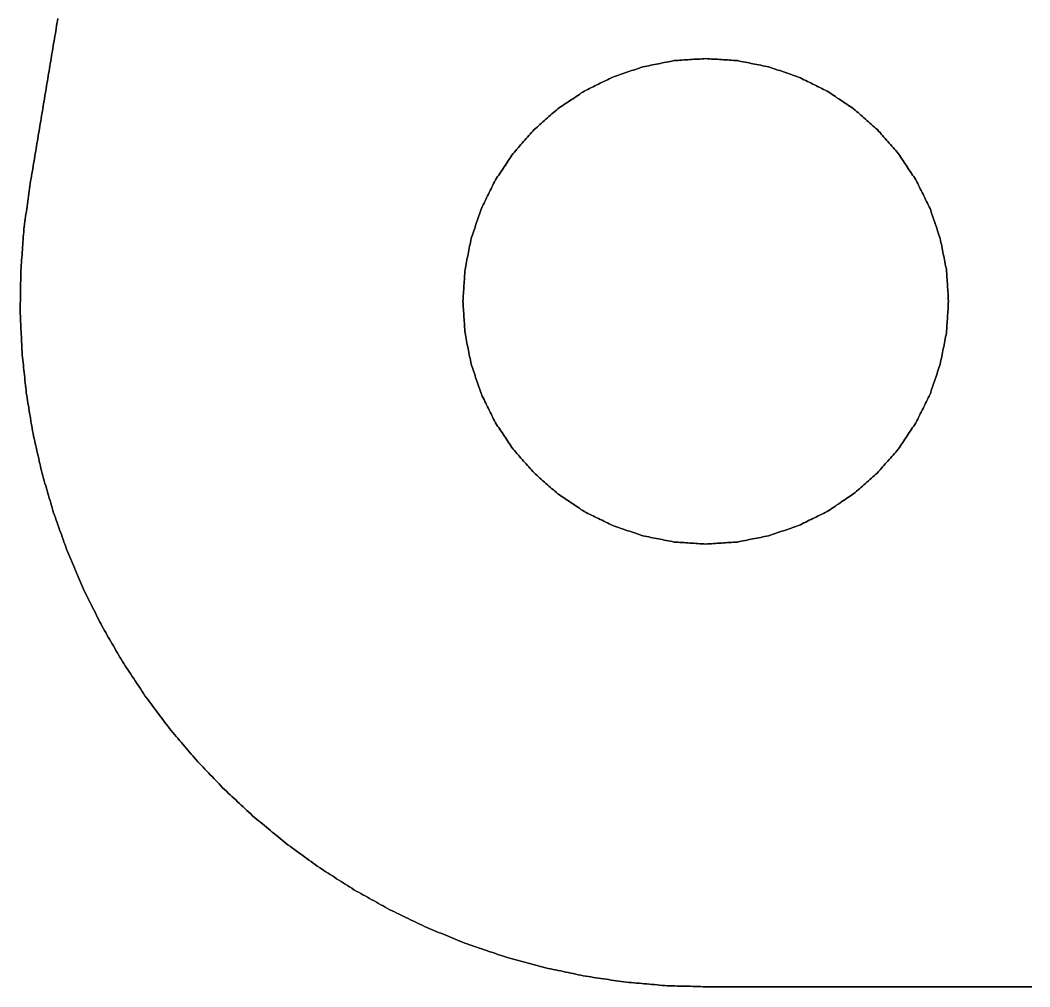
# Model space of a CAD drawing. Header units: millimetres. Extents: x -163 to 163, y 0 to 90.
# Drawn here: x -163.47 to -151, y 0 to 11.95 of the extents above; entities that cross this region are included whole.
import ezdxf

# ---------------------------------------------------------------- set-up
doc = ezdxf.new("R2010")
doc.units = ezdxf.units.MM

msp = doc.modelspace()

# ---------------------------------------------------------------- linework, layer by layer
for points in [[(-163.006, 11.967), (-163.011, 11.936), (-163.016, 11.905), (-163.021, 11.874), (-163.026, 11.843), (-163.031, 11.812), (-163.036, 11.781), (-163.042, 11.75), (-163.047, 11.719), (-163.052, 11.688), (-163.057, 11.657), (-163.062, 11.627), (-163.067, 11.596), (-163.073, 11.565), (-163.078, 11.534), (-163.083, 11.503), (-163.088, 11.472), (-163.093, 11.441), (-163.098, 11.41), (-163.103, 11.379), (-163.109, 11.348), (-163.114, 11.317), (-163.119, 11.286), (-163.124, 11.255), (-163.129, 11.225), (-163.134, 11.194), (-163.14, 11.163), (-163.145, 11.132), (-163.15, 11.101), (-163.155, 11.07), (-163.16, 11.039), (-163.165, 11.008), (-163.17, 10.977), (-163.176, 10.946), (-163.181, 10.915), (-163.186, 10.884), (-163.191, 10.853), (-163.196, 10.823), (-163.201, 10.792), (-163.207, 10.761), (-163.212, 10.73), (-163.217, 10.699), (-163.222, 10.668), (-163.227, 10.637), (-163.232, 10.606), (-163.237, 10.575), (-163.243, 10.544), (-163.248, 10.513), (-163.253, 10.482), (-163.258, 10.451), (-163.263, 10.421), (-163.268, 10.39), (-163.274, 10.359), (-163.279, 10.328), (-163.284, 10.297), (-163.289, 10.266), (-163.294, 10.235), (-163.299, 10.204), (-163.304, 10.173), (-163.31, 10.142), (-163.315, 10.111), (-163.32, 10.08), (-163.325, 10.049), (-163.33, 10.019), (-163.335, 9.988), (-163.341, 9.957), (-163.346, 9.926), (-163.351, 9.895), (-163.356, 9.864), (-163.351, 9.895), (-163.346, 9.926), (-163.341, 9.957), (-163.335, 9.988), (-163.33, 10.019), (-163.325, 10.049), (-163.32, 10.08), (-163.315, 10.111), (-163.31, 10.142), (-163.304, 10.173), (-163.299, 10.204), (-163.294, 10.235), (-163.289, 10.266), (-163.284, 10.297), (-163.279, 10.328), (-163.274, 10.359), (-163.268, 10.39), (-163.263, 10.421), (-163.258, 10.451), (-163.253, 10.482), (-163.248, 10.513), (-163.243, 10.544), (-163.237, 10.575), (-163.232, 10.606), (-163.227, 10.637), (-163.222, 10.668), (-163.217, 10.699), (-163.212, 10.73), (-163.207, 10.761), (-163.201, 10.792), (-163.196, 10.823), (-163.191, 10.853), (-163.186, 10.884), (-163.181, 10.915), (-163.176, 10.946), (-163.17, 10.977), (-163.165, 11.008), (-163.16, 11.039), (-163.155, 11.07), (-163.15, 11.101), (-163.145, 11.132), (-163.14, 11.163), (-163.134, 11.194), (-163.129, 11.225), (-163.124, 11.255), (-163.119, 11.286), (-163.114, 11.317), (-163.109, 11.348), (-163.103, 11.379), (-163.098, 11.41), (-163.093, 11.441), (-163.088, 11.472), (-163.083, 11.503), (-163.078, 11.534), (-163.073, 11.565), (-163.067, 11.596), (-163.062, 11.627), (-163.057, 11.657), (-163.052, 11.688), (-163.047, 11.719), (-163.042, 11.75), (-163.036, 11.781), (-163.031, 11.812), (-163.026, 11.843), (-163.021, 11.874), (-163.016, 11.905), (-163.011, 11.936), (-163.006, 11.967)], [(-150.97, 0), (-151.009, 0), (-151.047, 0), (-151.086, 0), (-151.125, 0), (-151.164, 0), (-151.202, 0), (-151.241, 0), (-151.28, 0), (-151.319, 0), (-151.357, 0), (-151.396, 0), (-151.435, 0), (-151.474, 0), (-151.512, 0), (-151.551, 0), (-151.59, 0), (-151.629, 0), (-151.667, 0), (-151.706, 0), (-151.745, 0), (-151.784, 0), (-151.822, 0), (-151.861, 0), (-151.9, 0), (-151.939, 0), (-151.977, 0), (-152.016, 0), (-152.055, 0), (-152.094, 0), (-152.132, 0), (-152.171, 0), (-152.21, 0), (-152.249, 0), (-152.287, 0), (-152.326, 0), (-152.365, 0), (-152.404, 0), (-152.442, 0), (-152.481, 0), (-152.52, 0), (-152.559, 0), (-152.597, 0), (-152.636, 0), (-152.675, 0), (-152.714, 0), (-152.752, 0), (-152.791, 0), (-152.83, 0), (-152.869, 0), (-152.907, 0), (-152.946, 0), (-152.985, 0), (-153.024, 0), (-153.062, 0), (-153.101, 0), (-153.14, 0), (-153.179, 0), (-153.217, 0), (-153.256, 0), (-153.295, 0), (-153.334, 0), (-153.373, 0), (-153.411, 0), (-153.45, 0), (-153.489, 0), (-153.527, 0), (-153.566, 0), (-153.605, 0), (-153.644, 0), (-153.683, 0), (-153.721, 0), (-153.76, 0), (-153.799, 0), (-153.837, 0), (-153.876, 0), (-153.915, 0), (-153.954, 0), (-153.993, 0), (-154.031, 0), (-154.07, 0), (-154.109, 0), (-154.147, 0), (-154.186, 0), (-154.225, 0), (-154.264, 0), (-154.303, 0), (-154.341, 0), (-154.38, 0), (-154.419, 0), (-154.457, 0), (-154.496, 0), (-154.535, 0), (-154.574, 0), (-154.613, 0), (-154.651, 0), (-154.69, 0), (-154.729, 0), (-154.767, 0), (-154.806, 0), (-154.845, 0), (-154.884, 0), (-154.923, 0), (-154.961, 0), (-155, 0), (-154.961, 0), (-154.923, 0), (-154.884, 0), (-154.845, 0), (-154.806, 0), (-154.767, 0), (-154.729, 0), (-154.69, 0), (-154.651, 0), (-154.613, 0), (-154.574, 0), (-154.535, 0), (-154.496, 0), (-154.457, 0), (-154.419, 0), (-154.38, 0), (-154.341, 0), (-154.303, 0), (-154.264, 0), (-154.225, 0), (-154.186, 0), (-154.147, 0), (-154.109, 0), (-154.07, 0), (-154.031, 0), (-153.993, 0), (-153.954, 0), (-153.915, 0), (-153.876, 0), (-153.837, 0), (-153.799, 0), (-153.76, 0), (-153.721, 0), (-153.683, 0), (-153.644, 0), (-153.605, 0), (-153.566, 0), (-153.527, 0), (-153.489, 0), (-153.45, 0), (-153.411, 0), (-153.373, 0), (-153.334, 0), (-153.295, 0), (-153.256, 0), (-153.217, 0), (-153.179, 0), (-153.14, 0), (-153.101, 0), (-153.062, 0), (-153.024, 0), (-152.985, 0), (-152.946, 0), (-152.907, 0), (-152.869, 0), (-152.83, 0), (-152.791, 0), (-152.752, 0), (-152.714, 0), (-152.675, 0), (-152.636, 0), (-152.597, 0), (-152.559, 0), (-152.52, 0), (-152.481, 0), (-152.442, 0), (-152.404, 0), (-152.365, 0), (-152.326, 0), (-152.287, 0), (-152.249, 0), (-152.21, 0), (-152.171, 0), (-152.132, 0), (-152.094, 0), (-152.055, 0), (-152.016, 0), (-151.977, 0), (-151.939, 0), (-151.9, 0), (-151.861, 0), (-151.822, 0), (-151.784, 0), (-151.745, 0), (-151.706, 0), (-151.667, 0), (-151.629, 0), (-151.59, 0), (-151.551, 0), (-151.512, 0), (-151.474, 0), (-151.435, 0), (-151.396, 0), (-151.357, 0), (-151.319, 0), (-151.28, 0), (-151.241, 0), (-151.202, 0), (-151.164, 0), (-151.125, 0), (-151.086, 0), (-151.047, 0), (-151.009, 0), (-150.97, 0)]]:
    msp.add_lwpolyline(points)
for points in [[(-152.026, 8.863), (-152.03, 8.887), (-152.035, 8.911), (-152.04, 8.935), (-152.045, 8.959), (-152.05, 8.983), (-152.054, 9.007), (-152.059, 9.031), (-152.064, 9.055), (-152.069, 9.079), (-152.074, 9.103), (-152.078, 9.127), (-152.083, 9.152), (-152.088, 9.176), (-152.093, 9.2), (-152.097, 9.224), (-152.102, 9.248), (-152.11, 9.271), (-152.118, 9.294), (-152.126, 9.317), (-152.134, 9.341), (-152.142, 9.364), (-152.15, 9.387), (-152.157, 9.41), (-152.165, 9.434), (-152.173, 9.457), (-152.181, 9.48), (-152.189, 9.503), (-152.197, 9.526), (-152.205, 9.55), (-152.213, 9.573), (-152.22, 9.596), (-152.228, 9.619), (-152.239, 9.641), (-152.25, 9.663), (-152.261, 9.685), (-152.272, 9.707), (-152.283, 9.729), (-152.293, 9.751), (-152.304, 9.773), (-152.315, 9.795), (-152.326, 9.817), (-152.337, 9.839), (-152.348, 9.861), (-152.359, 9.883), (-152.369, 9.905), (-152.38, 9.927), (-152.391, 9.949), (-152.402, 9.971), (-152.416, 9.992), (-152.429, 10.012), (-152.443, 10.032), (-152.456, 10.053), (-152.47, 10.073), (-152.484, 10.094), (-152.497, 10.114), (-152.511, 10.134), (-152.525, 10.155), (-152.538, 10.175), (-152.552, 10.196), (-152.565, 10.216), (-152.579, 10.236), (-152.593, 10.257), (-152.606, 10.277), (-152.62, 10.298), (-152.636, 10.316), (-152.652, 10.334), (-152.668, 10.353), (-152.685, 10.371), (-152.701, 10.39), (-152.717, 10.408), (-152.733, 10.427), (-152.749, 10.445), (-152.765, 10.464), (-152.782, 10.482), (-152.798, 10.5), (-152.814, 10.519), (-152.83, 10.537), (-152.846, 10.556), (-152.863, 10.574), (-152.879, 10.593), (-152.897, 10.609), (-152.916, 10.625), (-152.934, 10.641), (-152.952, 10.657), (-152.971, 10.673), (-152.989, 10.69), (-153.008, 10.706), (-153.026, 10.722), (-153.045, 10.738), (-153.063, 10.754), (-153.082, 10.77), (-153.1, 10.787), (-153.118, 10.803), (-153.137, 10.819), (-153.155, 10.835), (-153.174, 10.851), (-153.194, 10.865), (-153.215, 10.879), (-153.235, 10.892), (-153.255, 10.906), (-153.276, 10.919), (-153.296, 10.933), (-153.316, 10.947), (-153.337, 10.96), (-153.357, 10.974), (-153.378, 10.988), (-153.398, 11.001), (-153.418, 11.015), (-153.439, 11.028), (-153.459, 11.042), (-153.48, 11.056), (-153.5, 11.069), (-153.522, 11.08), (-153.544, 11.091), (-153.566, 11.102), (-153.588, 11.113), (-153.61, 11.124), (-153.632, 11.134), (-153.654, 11.145), (-153.676, 11.156), (-153.698, 11.167), (-153.72, 11.178), (-153.742, 11.189), (-153.764, 11.2), (-153.786, 11.21), (-153.808, 11.221), (-153.83, 11.232), (-153.852, 11.243), (-153.875, 11.251), (-153.898, 11.259), (-153.922, 11.267), (-153.945, 11.274), (-153.968, 11.282), (-153.991, 11.29), (-154.015, 11.298), (-154.038, 11.306), (-154.061, 11.314), (-154.084, 11.322), (-154.107, 11.33), (-154.131, 11.338), (-154.154, 11.345), (-154.177, 11.353), (-154.2, 11.361), (-154.224, 11.369), (-154.248, 11.374), (-154.272, 11.379), (-154.296, 11.383), (-154.32, 11.388), (-154.344, 11.393), (-154.368, 11.398), (-154.392, 11.403), (-154.416, 11.407), (-154.44, 11.412), (-154.464, 11.417), (-154.488, 11.422), (-154.512, 11.426), (-154.536, 11.431), (-154.56, 11.436), (-154.584, 11.441), (-154.608, 11.446), (-154.633, 11.447), (-154.657, 11.449), (-154.682, 11.45), (-154.706, 11.452), (-154.731, 11.454), (-154.755, 11.455), (-154.78, 11.457), (-154.804, 11.458), (-154.829, 11.46), (-154.853, 11.462), (-154.878, 11.463), (-154.902, 11.465), (-154.927, 11.466), (-154.951, 11.468), (-154.976, 11.47), (-155, 11.471), (-155.024, 11.47), (-155.049, 11.468), (-155.073, 11.466), (-155.098, 11.465), (-155.122, 11.463), (-155.147, 11.462), (-155.171, 11.46), (-155.196, 11.458), (-155.22, 11.457), (-155.245, 11.455), (-155.269, 11.454), (-155.294, 11.452), (-155.318, 11.45), (-155.343, 11.449), (-155.367, 11.447), (-155.392, 11.446), (-155.416, 11.441), (-155.44, 11.436), (-155.464, 11.431), (-155.488, 11.426), (-155.512, 11.422), (-155.536, 11.417), (-155.56, 11.412), (-155.584, 11.407), (-155.608, 11.403), (-155.632, 11.398), (-155.656, 11.393), (-155.68, 11.388), (-155.704, 11.383), (-155.728, 11.379), (-155.752, 11.374), (-155.776, 11.369), (-155.8, 11.361), (-155.823, 11.353), (-155.846, 11.345), (-155.869, 11.338), (-155.893, 11.33), (-155.916, 11.322), (-155.939, 11.314), (-155.962, 11.306), (-155.985, 11.298), (-156.009, 11.29), (-156.032, 11.282), (-156.055, 11.274), (-156.078, 11.267), (-156.102, 11.259), (-156.125, 11.251), (-156.148, 11.243), (-156.17, 11.232), (-156.192, 11.221), (-156.214, 11.21), (-156.236, 11.2), (-156.258, 11.189), (-156.28, 11.178), (-156.302, 11.167), (-156.324, 11.156), (-156.346, 11.145), (-156.368, 11.134), (-156.39, 11.124), (-156.412, 11.113), (-156.434, 11.102), (-156.456, 11.091), (-156.478, 11.08), (-156.5, 11.069), (-156.52, 11.056), (-156.541, 11.042), (-156.561, 11.028), (-156.582, 11.015), (-156.602, 11.001), (-156.622, 10.988), (-156.643, 10.974), (-156.663, 10.96), (-156.684, 10.947), (-156.704, 10.933), (-156.724, 10.919), (-156.745, 10.906), (-156.765, 10.892), (-156.785, 10.879), (-156.806, 10.865), (-156.826, 10.851), (-156.845, 10.835), (-156.863, 10.819), (-156.882, 10.803), (-156.9, 10.787), (-156.918, 10.77), (-156.937, 10.754), (-156.955, 10.738), (-156.974, 10.722), (-156.992, 10.706), (-157.011, 10.69), (-157.029, 10.673), (-157.048, 10.657), (-157.066, 10.641), (-157.084, 10.625), (-157.103, 10.609), (-157.121, 10.593), (-157.137, 10.574), (-157.154, 10.556), (-157.17, 10.537), (-157.186, 10.519), (-157.202, 10.5), (-157.218, 10.482), (-157.235, 10.464), (-157.251, 10.445), (-157.267, 10.427), (-157.283, 10.408), (-157.299, 10.39), (-157.315, 10.371), (-157.332, 10.353), (-157.348, 10.334), (-157.364, 10.316), (-157.38, 10.298), (-157.394, 10.277), (-157.407, 10.257), (-157.421, 10.236), (-157.435, 10.216), (-157.448, 10.196), (-157.462, 10.175), (-157.475, 10.155), (-157.489, 10.134), (-157.503, 10.114), (-157.516, 10.094), (-157.53, 10.073), (-157.544, 10.053), (-157.557, 10.032), (-157.571, 10.012), (-157.584, 9.992), (-157.598, 9.971), (-157.609, 9.949), (-157.62, 9.927), (-157.631, 9.905), (-157.641, 9.883), (-157.652, 9.861), (-157.663, 9.839), (-157.674, 9.817), (-157.685, 9.795), (-157.696, 9.773), (-157.707, 9.751), (-157.717, 9.729), (-157.728, 9.707), (-157.739, 9.685), (-157.75, 9.663), (-157.761, 9.641), (-157.772, 9.619), (-157.78, 9.596), (-157.787, 9.573), (-157.795, 9.55), (-157.803, 9.526), (-157.811, 9.503), (-157.819, 9.48), (-157.827, 9.457), (-157.835, 9.434), (-157.843, 9.41), (-157.85, 9.387), (-157.858, 9.364), (-157.866, 9.341), (-157.874, 9.317), (-157.882, 9.294), (-157.89, 9.271), (-157.898, 9.248), (-157.903, 9.224), (-157.907, 9.2), (-157.912, 9.176), (-157.917, 9.152), (-157.922, 9.127), (-157.926, 9.103), (-157.931, 9.079), (-157.936, 9.055), (-157.941, 9.031), (-157.946, 9.007), (-157.95, 8.983), (-157.955, 8.959), (-157.96, 8.935), (-157.965, 8.911), (-157.97, 8.887), (-157.974, 8.863), (-157.976, 8.838), (-157.978, 8.814), (-157.979, 8.789), (-157.981, 8.765), (-157.982, 8.74), (-157.984, 8.716), (-157.986, 8.692), (-157.987, 8.667), (-157.989, 8.643), (-157.99, 8.618), (-157.992, 8.594), (-157.994, 8.569), (-157.995, 8.545), (-157.997, 8.52), (-157.998, 8.496), (-158, 8.471), (-157.998, 8.496), (-157.997, 8.52), (-157.995, 8.545), (-157.994, 8.569), (-157.992, 8.594), (-157.99, 8.618), (-157.989, 8.643), (-157.987, 8.667), (-157.986, 8.692), (-157.984, 8.716), (-157.982, 8.74), (-157.981, 8.765), (-157.979, 8.789), (-157.978, 8.814), (-157.976, 8.838), (-157.974, 8.863), (-157.97, 8.887), (-157.965, 8.911), (-157.96, 8.935), (-157.955, 8.959), (-157.95, 8.983), (-157.946, 9.007), (-157.941, 9.031), (-157.936, 9.055), (-157.931, 9.079), (-157.926, 9.103), (-157.922, 9.127), (-157.917, 9.152), (-157.912, 9.176), (-157.907, 9.2), (-157.903, 9.224), (-157.898, 9.248), (-157.89, 9.271), (-157.882, 9.294), (-157.874, 9.317), (-157.866, 9.341), (-157.858, 9.364), (-157.85, 9.387), (-157.843, 9.41), (-157.835, 9.434), (-157.827, 9.457), (-157.819, 9.48), (-157.811, 9.503), (-157.803, 9.526), (-157.795, 9.55), (-157.787, 9.573), (-157.78, 9.596), (-157.772, 9.619), (-157.761, 9.641), (-157.75, 9.663), (-157.739, 9.685), (-157.728, 9.707), (-157.717, 9.729), (-157.707, 9.751), (-157.696, 9.773), (-157.685, 9.795), (-157.674, 9.817), (-157.663, 9.839), (-157.652, 9.861), (-157.641, 9.883), (-157.631, 9.905), (-157.62, 9.927), (-157.609, 9.949), (-157.598, 9.971), (-157.584, 9.992), (-157.571, 10.012), (-157.557, 10.032), (-157.544, 10.053), (-157.53, 10.073), (-157.516, 10.094), (-157.503, 10.114), (-157.489, 10.134), (-157.475, 10.155), (-157.462, 10.175), (-157.448, 10.196), (-157.435, 10.216), (-157.421, 10.236), (-157.407, 10.257), (-157.394, 10.277), (-157.38, 10.298), (-157.364, 10.316), (-157.348, 10.334), (-157.332, 10.353), (-157.315, 10.371), (-157.299, 10.39), (-157.283, 10.408), (-157.267, 10.427), (-157.251, 10.445), (-157.235, 10.464), (-157.218, 10.482), (-157.202, 10.5), (-157.186, 10.519), (-157.17, 10.537), (-157.154, 10.556), (-157.137, 10.574), (-157.121, 10.593), (-157.103, 10.609), (-157.084, 10.625), (-157.066, 10.641), (-157.048, 10.657), (-157.029, 10.673), (-157.011, 10.69), (-156.992, 10.706), (-156.974, 10.722), (-156.955, 10.738), (-156.937, 10.754), (-156.918, 10.77), (-156.9, 10.787), (-156.882, 10.803), (-156.863, 10.819), (-156.845, 10.835), (-156.826, 10.851), (-156.806, 10.865), (-156.785, 10.879), (-156.765, 10.892), (-156.745, 10.906), (-156.724, 10.919), (-156.704, 10.933), (-156.684, 10.947), (-156.663, 10.96), (-156.643, 10.974), (-156.622, 10.988), (-156.602, 11.001), (-156.582, 11.015), (-156.561, 11.028), (-156.541, 11.042), (-156.52, 11.056), (-156.5, 11.069), (-156.478, 11.08), (-156.456, 11.091), (-156.434, 11.102), (-156.412, 11.113), (-156.39, 11.124), (-156.368, 11.134), (-156.346, 11.145), (-156.324, 11.156), (-156.302, 11.167), (-156.28, 11.178), (-156.258, 11.189), (-156.236, 11.2), (-156.214, 11.21), (-156.192, 11.221), (-156.17, 11.232), (-156.148, 11.243), (-156.125, 11.251), (-156.102, 11.259), (-156.078, 11.267), (-156.055, 11.274), (-156.032, 11.282), (-156.009, 11.29), (-155.985, 11.298), (-155.962, 11.306), (-155.939, 11.314), (-155.916, 11.322), (-155.893, 11.33), (-155.869, 11.338), (-155.846, 11.345), (-155.823, 11.353), (-155.8, 11.361), (-155.776, 11.369), (-155.752, 11.374), (-155.728, 11.379), (-155.704, 11.383), (-155.68, 11.388), (-155.656, 11.393), (-155.632, 11.398), (-155.608, 11.403), (-155.584, 11.407), (-155.56, 11.412), (-155.536, 11.417), (-155.512, 11.422), (-155.488, 11.426), (-155.464, 11.431), (-155.44, 11.436), (-155.416, 11.441), (-155.392, 11.446), (-155.367, 11.447), (-155.343, 11.449), (-155.318, 11.45), (-155.294, 11.452), (-155.269, 11.454), (-155.245, 11.455), (-155.22, 11.457), (-155.196, 11.458), (-155.171, 11.46), (-155.147, 11.462), (-155.122, 11.463), (-155.098, 11.465), (-155.073, 11.466), (-155.049, 11.468), (-155.024, 11.47), (-155, 11.471), (-154.976, 11.47), (-154.951, 11.468), (-154.927, 11.466), (-154.902, 11.465), (-154.878, 11.463), (-154.853, 11.462), (-154.829, 11.46), (-154.804, 11.458), (-154.78, 11.457), (-154.755, 11.455), (-154.731, 11.454), (-154.706, 11.452), (-154.682, 11.45), (-154.657, 11.449), (-154.633, 11.447), (-154.608, 11.446), (-154.584, 11.441), (-154.56, 11.436), (-154.536, 11.431), (-154.512, 11.426), (-154.488, 11.422), (-154.464, 11.417), (-154.44, 11.412), (-154.416, 11.407), (-154.392, 11.403), (-154.368, 11.398), (-154.344, 11.393), (-154.32, 11.388), (-154.296, 11.383), (-154.272, 11.379), (-154.248, 11.374), (-154.224, 11.369), (-154.2, 11.361), (-154.177, 11.353), (-154.154, 11.345), (-154.131, 11.338), (-154.107, 11.33), (-154.084, 11.322), (-154.061, 11.314), (-154.038, 11.306), (-154.015, 11.298), (-153.991, 11.29), (-153.968, 11.282), (-153.945, 11.274), (-153.922, 11.267), (-153.898, 11.259), (-153.875, 11.251), (-153.852, 11.243), (-153.83, 11.232), (-153.808, 11.221), (-153.786, 11.21), (-153.764, 11.2), (-153.742, 11.189), (-153.72, 11.178), (-153.698, 11.167), (-153.676, 11.156), (-153.654, 11.145), (-153.632, 11.134), (-153.61, 11.124), (-153.588, 11.113), (-153.566, 11.102), (-153.544, 11.091), (-153.522, 11.08), (-153.5, 11.069), (-153.48, 11.056), (-153.459, 11.042), (-153.439, 11.028), (-153.418, 11.015), (-153.398, 11.001), (-153.378, 10.988), (-153.357, 10.974), (-153.337, 10.96), (-153.316, 10.947), (-153.296, 10.933), (-153.276, 10.919), (-153.255, 10.906), (-153.235, 10.892), (-153.215, 10.879), (-153.194, 10.865), (-153.174, 10.851), (-153.155, 10.835), (-153.137, 10.819), (-153.118, 10.803), (-153.1, 10.787), (-153.082, 10.77), (-153.063, 10.754), (-153.045, 10.738), (-153.026, 10.722), (-153.008, 10.706), (-152.989, 10.69), (-152.971, 10.673), (-152.952, 10.657), (-152.934, 10.641), (-152.916, 10.625), (-152.897, 10.609), (-152.879, 10.593), (-152.863, 10.574), (-152.846, 10.556), (-152.83, 10.537), (-152.814, 10.519), (-152.798, 10.5), (-152.782, 10.482), (-152.765, 10.464), (-152.749, 10.445), (-152.733, 10.427), (-152.717, 10.408), (-152.701, 10.39), (-152.685, 10.371), (-152.668, 10.353), (-152.652, 10.334), (-152.636, 10.316), (-152.62, 10.298), (-152.606, 10.277), (-152.593, 10.257), (-152.579, 10.236), (-152.565, 10.216), (-152.552, 10.196), (-152.538, 10.175), (-152.525, 10.155), (-152.511, 10.134), (-152.497, 10.114), (-152.484, 10.094), (-152.47, 10.073), (-152.456, 10.053), (-152.443, 10.032), (-152.429, 10.012), (-152.416, 9.992), (-152.402, 9.971), (-152.391, 9.949), (-152.38, 9.927), (-152.369, 9.905), (-152.359, 9.883), (-152.348, 9.861), (-152.337, 9.839), (-152.326, 9.817), (-152.315, 9.795), (-152.304, 9.773), (-152.293, 9.751), (-152.283, 9.729), (-152.272, 9.707), (-152.261, 9.685), (-152.25, 9.663), (-152.239, 9.641), (-152.228, 9.619), (-152.22, 9.596), (-152.213, 9.573), (-152.205, 9.55), (-152.197, 9.526), (-152.189, 9.503), (-152.181, 9.48), (-152.173, 9.457), (-152.165, 9.434), (-152.157, 9.41), (-152.15, 9.387), (-152.142, 9.364), (-152.134, 9.341), (-152.126, 9.317), (-152.118, 9.294), (-152.11, 9.271), (-152.102, 9.248), (-152.097, 9.224), (-152.093, 9.2), (-152.088, 9.176), (-152.083, 9.152), (-152.078, 9.127), (-152.074, 9.103), (-152.069, 9.079), (-152.064, 9.055), (-152.059, 9.031), (-152.054, 9.007), (-152.05, 8.983), (-152.045, 8.959), (-152.04, 8.935), (-152.035, 8.911), (-152.03, 8.887), (-152.026, 8.863), (-152.024, 8.838), (-152.022, 8.814), (-152.021, 8.789), (-152.019, 8.765), (-152.018, 8.74), (-152.016, 8.716), (-152.014, 8.692), (-152.013, 8.667), (-152.011, 8.643), (-152.01, 8.618), (-152.008, 8.594), (-152.006, 8.569), (-152.005, 8.545), (-152.003, 8.52), (-152.002, 8.496), (-152, 8.471), (-152.002, 8.496), (-152.003, 8.52), (-152.005, 8.545), (-152.006, 8.569), (-152.008, 8.594), (-152.01, 8.618), (-152.011, 8.643), (-152.013, 8.667), (-152.014, 8.692), (-152.016, 8.716), (-152.018, 8.74), (-152.019, 8.765), (-152.021, 8.789), (-152.022, 8.814), (-152.024, 8.838)], [(-163.424, 9.362), (-163.427, 9.33), (-163.429, 9.298), (-163.432, 9.267), (-163.434, 9.235), (-163.436, 9.204), (-163.439, 9.172), (-163.441, 9.14), (-163.443, 9.109), (-163.446, 9.077), (-163.448, 9.046), (-163.451, 9.014), (-163.453, 8.982), (-163.455, 8.951), (-163.458, 8.919), (-163.46, 8.888), (-163.463, 8.856), (-163.463, 8.824), (-163.464, 8.793), (-163.464, 8.761), (-163.464, 8.729), (-163.465, 8.698), (-163.465, 8.666), (-163.466, 8.634), (-163.466, 8.602), (-163.467, 8.571), (-163.467, 8.539), (-163.468, 8.507), (-163.468, 8.476), (-163.469, 8.444), (-163.469, 8.412), (-163.47, 8.381), (-163.47, 8.349), (-163.469, 8.317), (-163.468, 8.286), (-163.466, 8.254), (-163.465, 8.222), (-163.463, 8.191), (-163.462, 8.159), (-163.461, 8.127), (-163.459, 8.096), (-163.458, 8.064), (-163.456, 8.032), (-163.455, 8.001), (-163.454, 7.969), (-163.452, 7.937), (-163.451, 7.906), (-163.449, 7.874), (-163.448, 7.843), (-163.445, 7.811), (-163.441, 7.779), (-163.438, 7.748), (-163.435, 7.716), (-163.431, 7.685), (-163.428, 7.653), (-163.425, 7.622), (-163.422, 7.59), (-163.418, 7.559), (-163.415, 7.527), (-163.412, 7.496), (-163.408, 7.464), (-163.405, 7.433), (-163.402, 7.401), (-163.398, 7.37), (-163.395, 7.338), (-163.39, 7.307), (-163.385, 7.276), (-163.38, 7.244), (-163.374, 7.213), (-163.369, 7.182), (-163.364, 7.151), (-163.359, 7.119), (-163.354, 7.088), (-163.349, 7.057), (-163.343, 7.026), (-163.338, 6.994), (-163.333, 6.963), (-163.328, 6.932), (-163.323, 6.901), (-163.318, 6.869), (-163.312, 6.838), (-163.305, 6.807), (-163.298, 6.776), (-163.291, 6.745), (-163.284, 6.714), (-163.277, 6.684), (-163.27, 6.653), (-163.263, 6.622), (-163.256, 6.591), (-163.249, 6.56), (-163.242, 6.529), (-163.235, 6.498), (-163.228, 6.467), (-163.221, 6.436), (-163.214, 6.405), (-163.207, 6.375), (-163.2, 6.344), (-163.191, 6.313), (-163.182, 6.283), (-163.173, 6.252), (-163.164, 6.222), (-163.155, 6.192), (-163.147, 6.161), (-163.138, 6.131), (-163.129, 6.1), (-163.12, 6.07), (-163.111, 6.039), (-163.102, 6.009), (-163.093, 5.979), (-163.084, 5.948), (-163.076, 5.918), (-163.067, 5.887), (-163.058, 5.857), (-163.047, 5.827), (-163.036, 5.797), (-163.026, 5.767), (-163.015, 5.738), (-163.004, 5.708), (-162.994, 5.678), (-162.983, 5.648), (-162.972, 5.618), (-162.962, 5.588), (-162.951, 5.559), (-162.94, 5.529), (-162.93, 5.499), (-162.919, 5.469), (-162.908, 5.439), (-162.898, 5.409), (-162.887, 5.38), (-162.874, 5.35), (-162.862, 5.321), (-162.85, 5.292), (-162.837, 5.263), (-162.825, 5.234), (-162.812, 5.205), (-162.8, 5.176), (-162.787, 5.146), (-162.775, 5.117), (-162.763, 5.088), (-162.75, 5.059), (-162.738, 5.03), (-162.725, 5.001), (-162.713, 4.972), (-162.7, 4.942), (-162.688, 4.913), (-162.674, 4.885), (-162.66, 4.857), (-162.645, 4.828), (-162.631, 4.8), (-162.617, 4.772), (-162.603, 4.743), (-162.589, 4.715), (-162.575, 4.687), (-162.56, 4.658), (-162.546, 4.63), (-162.532, 4.601), (-162.518, 4.573), (-162.504, 4.545), (-162.49, 4.516), (-162.475, 4.488), (-162.461, 4.46), (-162.445, 4.432), (-162.43, 4.405), (-162.414, 4.377), (-162.398, 4.35), (-162.382, 4.322), (-162.366, 4.295), (-162.35, 4.268), (-162.335, 4.24), (-162.319, 4.213), (-162.303, 4.185), (-162.287, 4.158), (-162.271, 4.13), (-162.255, 4.103), (-162.24, 4.075), (-162.224, 4.048), (-162.208, 4.021), (-162.19, 3.994), (-162.173, 3.968), (-162.156, 3.941), (-162.138, 3.915), (-162.121, 3.888), (-162.103, 3.862), (-162.086, 3.835), (-162.068, 3.809), (-162.051, 3.782), (-162.033, 3.756), (-162.016, 3.73), (-161.998, 3.703), (-161.981, 3.677), (-161.964, 3.65), (-161.946, 3.624), (-161.929, 3.597), (-161.91, 3.572), (-161.891, 3.547), (-161.872, 3.521), (-161.853, 3.496), (-161.834, 3.471), (-161.815, 3.445), (-161.796, 3.42), (-161.777, 3.394), (-161.758, 3.369), (-161.739, 3.344), (-161.72, 3.318), (-161.701, 3.293), (-161.682, 3.268), (-161.663, 3.242), (-161.644, 3.217), (-161.625, 3.192), (-161.604, 3.167), (-161.584, 3.143), (-161.563, 3.119), (-161.543, 3.095), (-161.522, 3.071), (-161.502, 3.046), (-161.481, 3.022), (-161.461, 2.998), (-161.44, 2.974), (-161.42, 2.95), (-161.399, 2.926), (-161.379, 2.901), (-161.358, 2.877), (-161.338, 2.853), (-161.317, 2.829), (-161.297, 2.805), (-161.275, 2.782), (-161.253, 2.759), (-161.231, 2.736), (-161.209, 2.713), (-161.188, 2.69), (-161.166, 2.667), (-161.144, 2.644), (-161.122, 2.621), (-161.1, 2.598), (-161.078, 2.576), (-161.056, 2.553), (-161.034, 2.53), (-161.012, 2.507), (-160.99, 2.484), (-160.969, 2.461), (-160.947, 2.438), (-160.923, 2.417), (-160.9, 2.395), (-160.877, 2.373), (-160.854, 2.352), (-160.831, 2.33), (-160.807, 2.309), (-160.784, 2.287), (-160.761, 2.266), (-160.738, 2.244), (-160.714, 2.223), (-160.691, 2.201), (-160.668, 2.179), (-160.645, 2.158), (-160.622, 2.136), (-160.598, 2.115), (-160.575, 2.093), (-160.551, 2.073), (-160.526, 2.053), (-160.502, 2.033), (-160.477, 2.013), (-160.453, 1.992), (-160.428, 1.972), (-160.404, 1.952), (-160.379, 1.932), (-160.355, 1.912), (-160.33, 1.892), (-160.306, 1.872), (-160.281, 1.852), (-160.257, 1.831), (-160.233, 1.811), (-160.208, 1.791), (-160.184, 1.771), (-160.158, 1.752), (-160.132, 1.734), (-160.107, 1.715), (-160.081, 1.697), (-160.055, 1.678), (-160.03, 1.659), (-160.004, 1.641), (-159.979, 1.622), (-159.953, 1.603), (-159.927, 1.585), (-159.902, 1.566), (-159.876, 1.547), (-159.85, 1.529), (-159.825, 1.51), (-159.799, 1.492), (-159.773, 1.473), (-159.747, 1.456), (-159.72, 1.439), (-159.693, 1.422), (-159.667, 1.405), (-159.64, 1.388), (-159.613, 1.371), (-159.587, 1.353), (-159.56, 1.336), (-159.533, 1.319), (-159.506, 1.302), (-159.48, 1.285), (-159.453, 1.268), (-159.426, 1.251), (-159.4, 1.234), (-159.373, 1.217), (-159.346, 1.2), (-159.319, 1.184), (-159.291, 1.169), (-159.263, 1.154), (-159.236, 1.138), (-159.208, 1.123), (-159.18, 1.107), (-159.153, 1.092), (-159.125, 1.076), (-159.097, 1.061), (-159.069, 1.046), (-159.042, 1.03), (-159.014, 1.015), (-158.986, 0.999), (-158.959, 0.984), (-158.931, 0.968), (-158.903, 0.953), (-158.875, 0.939), (-158.846, 0.925), (-158.818, 0.912), (-158.789, 0.898), (-158.761, 0.884), (-158.732, 0.87), (-158.704, 0.857), (-158.675, 0.843), (-158.647, 0.829), (-158.618, 0.815), (-158.589, 0.802), (-158.561, 0.788), (-158.532, 0.774), (-158.504, 0.76), (-158.475, 0.747), (-158.447, 0.733), (-158.417, 0.721), (-158.388, 0.709), (-158.359, 0.697), (-158.329, 0.685), (-158.3, 0.673), (-158.271, 0.661), (-158.241, 0.649), (-158.212, 0.637), (-158.183, 0.625), (-158.153, 0.613), (-158.124, 0.601), (-158.095, 0.589), (-158.066, 0.577), (-158.036, 0.565), (-158.007, 0.553), (-157.978, 0.541), (-157.948, 0.53), (-157.918, 0.52), (-157.888, 0.51), (-157.858, 0.5), (-157.828, 0.489), (-157.798, 0.479), (-157.768, 0.469), (-157.738, 0.459), (-157.708, 0.448), (-157.678, 0.438), (-157.648, 0.428), (-157.618, 0.418), (-157.588, 0.407), (-157.558, 0.397), (-157.528, 0.387), (-157.498, 0.377), (-157.467, 0.368), (-157.437, 0.36), (-157.406, 0.351), (-157.376, 0.343), (-157.345, 0.334), (-157.314, 0.326), (-157.284, 0.318), (-157.253, 0.309), (-157.223, 0.301), (-157.192, 0.292), (-157.162, 0.284), (-157.131, 0.275), (-157.101, 0.267), (-157.07, 0.259), (-157.04, 0.25), (-157.009, 0.242), (-156.978, 0.235), (-156.947, 0.228), (-156.916, 0.222), (-156.885, 0.215), (-156.854, 0.209), (-156.823, 0.202), (-156.792, 0.196), (-156.761, 0.189), (-156.73, 0.182), (-156.699, 0.176), (-156.668, 0.169), (-156.637, 0.163), (-156.606, 0.156), (-156.575, 0.149), (-156.544, 0.143), (-156.513, 0.136), (-156.482, 0.132), (-156.45, 0.127), (-156.419, 0.122), (-156.388, 0.117), (-156.356, 0.113), (-156.325, 0.108), (-156.294, 0.103), (-156.262, 0.098), (-156.231, 0.094), (-156.2, 0.089), (-156.168, 0.084), (-156.137, 0.08), (-156.106, 0.075), (-156.074, 0.07), (-156.043, 0.065), (-156.012, 0.061), (-155.98, 0.058), (-155.949, 0.055), (-155.917, 0.052), (-155.886, 0.049), (-155.854, 0.046), (-155.822, 0.044), (-155.791, 0.041), (-155.759, 0.038), (-155.728, 0.035), (-155.696, 0.032), (-155.665, 0.029), (-155.633, 0.027), (-155.601, 0.024), (-155.57, 0.021), (-155.538, 0.018), (-155.507, 0.015), (-155.475, 0.014), (-155.443, 0.013), (-155.412, 0.012), (-155.38, 0.011), (-155.348, 0.01), (-155.317, 0.009), (-155.285, 0.009), (-155.253, 0.008), (-155.222, 0.007), (-155.19, 0.006), (-155.158, 0.005), (-155.127, 0.004), (-155.095, 0.003), (-155.063, 0.002), (-155.032, 0.001), (-155, 0), (-155.032, 0.001), (-155.063, 0.002), (-155.095, 0.003), (-155.127, 0.004), (-155.158, 0.005), (-155.19, 0.006), (-155.222, 0.007), (-155.253, 0.008), (-155.285, 0.009), (-155.317, 0.009), (-155.348, 0.01), (-155.38, 0.011), (-155.412, 0.012), (-155.443, 0.013), (-155.475, 0.014), (-155.507, 0.015), (-155.538, 0.018), (-155.57, 0.021), (-155.601, 0.024), (-155.633, 0.027), (-155.665, 0.029), (-155.696, 0.032), (-155.728, 0.035), (-155.759, 0.038), (-155.791, 0.041), (-155.822, 0.044), (-155.854, 0.046), (-155.886, 0.049), (-155.917, 0.052), (-155.949, 0.055), (-155.98, 0.058), (-156.012, 0.061), (-156.043, 0.065), (-156.074, 0.07), (-156.106, 0.075), (-156.137, 0.08), (-156.168, 0.084), (-156.2, 0.089), (-156.231, 0.094), (-156.262, 0.098), (-156.294, 0.103), (-156.325, 0.108), (-156.356, 0.113), (-156.388, 0.117), (-156.419, 0.122), (-156.45, 0.127), (-156.482, 0.132), (-156.513, 0.136), (-156.544, 0.143), (-156.575, 0.149), (-156.606, 0.156), (-156.637, 0.163), (-156.668, 0.169), (-156.699, 0.176), (-156.73, 0.182), (-156.761, 0.189), (-156.792, 0.196), (-156.823, 0.202), (-156.854, 0.209), (-156.885, 0.215), (-156.916, 0.222), (-156.947, 0.228), (-156.978, 0.235), (-157.009, 0.242), (-157.04, 0.25), (-157.07, 0.259), (-157.101, 0.267), (-157.131, 0.275), (-157.162, 0.284), (-157.192, 0.292), (-157.223, 0.301), (-157.253, 0.309), (-157.284, 0.318), (-157.314, 0.326), (-157.345, 0.334), (-157.376, 0.343), (-157.406, 0.351), (-157.437, 0.36), (-157.467, 0.368), (-157.498, 0.377), (-157.528, 0.387), (-157.558, 0.397), (-157.588, 0.407), (-157.618, 0.418), (-157.648, 0.428), (-157.678, 0.438), (-157.708, 0.448), (-157.738, 0.459), (-157.768, 0.469), (-157.798, 0.479), (-157.828, 0.489), (-157.858, 0.5), (-157.888, 0.51), (-157.918, 0.52), (-157.948, 0.53), (-157.978, 0.541), (-158.007, 0.553), (-158.036, 0.565), (-158.066, 0.577), (-158.095, 0.589), (-158.124, 0.601), (-158.153, 0.613), (-158.183, 0.625), (-158.212, 0.637), (-158.241, 0.649), (-158.271, 0.661), (-158.3, 0.673), (-158.329, 0.685), (-158.359, 0.697), (-158.388, 0.709), (-158.417, 0.721), (-158.447, 0.733), (-158.475, 0.747), (-158.504, 0.76), (-158.532, 0.774), (-158.561, 0.788), (-158.589, 0.802), (-158.618, 0.815), (-158.647, 0.829), (-158.675, 0.843), (-158.704, 0.857), (-158.732, 0.87), (-158.761, 0.884), (-158.789, 0.898), (-158.818, 0.912), (-158.846, 0.925), (-158.875, 0.939), (-158.903, 0.953), (-158.931, 0.968), (-158.959, 0.984), (-158.986, 0.999), (-159.014, 1.015), (-159.042, 1.03), (-159.069, 1.046), (-159.097, 1.061), (-159.125, 1.076), (-159.153, 1.092), (-159.18, 1.107), (-159.208, 1.123), (-159.236, 1.138), (-159.263, 1.154), (-159.291, 1.169), (-159.319, 1.184), (-159.346, 1.2), (-159.373, 1.217), (-159.4, 1.234), (-159.426, 1.251), (-159.453, 1.268), (-159.48, 1.285), (-159.506, 1.302), (-159.533, 1.319), (-159.56, 1.336), (-159.587, 1.353), (-159.613, 1.371), (-159.64, 1.388), (-159.667, 1.405), (-159.693, 1.422), (-159.72, 1.439), (-159.747, 1.456), (-159.773, 1.473), (-159.799, 1.492), (-159.825, 1.51), (-159.85, 1.529), (-159.876, 1.547), (-159.902, 1.566), (-159.927, 1.585), (-159.953, 1.603), (-159.979, 1.622), (-160.004, 1.641), (-160.03, 1.659), (-160.055, 1.678), (-160.081, 1.697), (-160.107, 1.715), (-160.132, 1.734), (-160.158, 1.752), (-160.184, 1.771), (-160.208, 1.791), (-160.233, 1.811), (-160.257, 1.831), (-160.281, 1.852), (-160.306, 1.872), (-160.33, 1.892), (-160.355, 1.912), (-160.379, 1.932), (-160.404, 1.952), (-160.428, 1.972), (-160.453, 1.992), (-160.477, 2.013), (-160.502, 2.033), (-160.526, 2.053), (-160.551, 2.073), (-160.575, 2.093), (-160.598, 2.115), (-160.622, 2.136), (-160.645, 2.158), (-160.668, 2.179), (-160.691, 2.201), (-160.714, 2.223), (-160.738, 2.244), (-160.761, 2.266), (-160.784, 2.287), (-160.807, 2.309), (-160.831, 2.33), (-160.854, 2.352), (-160.877, 2.373), (-160.9, 2.395), (-160.923, 2.417), (-160.947, 2.438), (-160.969, 2.461), (-160.99, 2.484), (-161.012, 2.507), (-161.034, 2.53), (-161.056, 2.553), (-161.078, 2.576), (-161.1, 2.598), (-161.122, 2.621), (-161.144, 2.644), (-161.166, 2.667), (-161.188, 2.69), (-161.209, 2.713), (-161.231, 2.736), (-161.253, 2.759), (-161.275, 2.782), (-161.297, 2.805), (-161.317, 2.829), (-161.338, 2.853), (-161.358, 2.877), (-161.379, 2.901), (-161.399, 2.926), (-161.42, 2.95), (-161.44, 2.974), (-161.461, 2.998), (-161.481, 3.022), (-161.502, 3.046), (-161.522, 3.071), (-161.543, 3.095), (-161.563, 3.119), (-161.584, 3.143), (-161.604, 3.167), (-161.625, 3.192), (-161.644, 3.217), (-161.663, 3.242), (-161.682, 3.268), (-161.701, 3.293), (-161.72, 3.318), (-161.739, 3.344), (-161.758, 3.369), (-161.777, 3.394), (-161.796, 3.42), (-161.815, 3.445), (-161.834, 3.471), (-161.853, 3.496), (-161.872, 3.521), (-161.891, 3.547), (-161.91, 3.572), (-161.929, 3.597), (-161.946, 3.624), (-161.964, 3.65), (-161.981, 3.677), (-161.998, 3.703), (-162.016, 3.73), (-162.033, 3.756), (-162.051, 3.782), (-162.068, 3.809), (-162.086, 3.835), (-162.103, 3.862), (-162.121, 3.888), (-162.138, 3.915), (-162.156, 3.941), (-162.173, 3.968), (-162.19, 3.994), (-162.208, 4.021), (-162.224, 4.048), (-162.24, 4.075), (-162.255, 4.103), (-162.271, 4.13), (-162.287, 4.158), (-162.303, 4.185), (-162.319, 4.213), (-162.335, 4.24), (-162.35, 4.268), (-162.366, 4.295), (-162.382, 4.322), (-162.398, 4.35), (-162.414, 4.377), (-162.43, 4.405), (-162.445, 4.432), (-162.461, 4.46), (-162.475, 4.488), (-162.49, 4.516), (-162.504, 4.545), (-162.518, 4.573), (-162.532, 4.601), (-162.546, 4.63), (-162.56, 4.658), (-162.575, 4.687), (-162.589, 4.715), (-162.603, 4.743), (-162.617, 4.772), (-162.631, 4.8), (-162.645, 4.828), (-162.66, 4.857), (-162.674, 4.885), (-162.688, 4.913), (-162.7, 4.942), (-162.713, 4.972), (-162.725, 5.001), (-162.738, 5.03), (-162.75, 5.059), (-162.763, 5.088), (-162.775, 5.117), (-162.787, 5.146), (-162.8, 5.176), (-162.812, 5.205), (-162.825, 5.234), (-162.837, 5.263), (-162.85, 5.292), (-162.862, 5.321), (-162.874, 5.35), (-162.887, 5.38), (-162.898, 5.409), (-162.908, 5.439), (-162.919, 5.469), (-162.93, 5.499), (-162.94, 5.529), (-162.951, 5.559), (-162.962, 5.588), (-162.972, 5.618), (-162.983, 5.648), (-162.994, 5.678), (-163.004, 5.708), (-163.015, 5.738), (-163.026, 5.767), (-163.036, 5.797), (-163.047, 5.827), (-163.058, 5.857), (-163.067, 5.887), (-163.076, 5.918), (-163.084, 5.948), (-163.093, 5.979), (-163.102, 6.009), (-163.111, 6.039), (-163.12, 6.07), (-163.129, 6.1), (-163.138, 6.131), (-163.147, 6.161), (-163.155, 6.192), (-163.164, 6.222), (-163.173, 6.252), (-163.182, 6.283), (-163.191, 6.313), (-163.2, 6.344), (-163.207, 6.375), (-163.214, 6.405), (-163.221, 6.436), (-163.228, 6.467), (-163.235, 6.498), (-163.242, 6.529), (-163.249, 6.56), (-163.256, 6.591), (-163.263, 6.622), (-163.27, 6.653), (-163.277, 6.684), (-163.284, 6.714), (-163.291, 6.745), (-163.298, 6.776), (-163.305, 6.807), (-163.312, 6.838), (-163.318, 6.869), (-163.323, 6.901), (-163.328, 6.932), (-163.333, 6.963), (-163.338, 6.994), (-163.343, 7.026), (-163.349, 7.057), (-163.354, 7.088), (-163.359, 7.119), (-163.364, 7.151), (-163.369, 7.182), (-163.374, 7.213), (-163.38, 7.244), (-163.385, 7.276), (-163.39, 7.307), (-163.395, 7.338), (-163.398, 7.37), (-163.402, 7.401), (-163.405, 7.433), (-163.408, 7.464), (-163.412, 7.496), (-163.415, 7.527), (-163.418, 7.559), (-163.422, 7.59), (-163.425, 7.622), (-163.428, 7.653), (-163.431, 7.685), (-163.435, 7.716), (-163.438, 7.748), (-163.441, 7.779), (-163.445, 7.811), (-163.448, 7.843), (-163.449, 7.874), (-163.451, 7.906), (-163.452, 7.937), (-163.454, 7.969), (-163.455, 8.001), (-163.456, 8.032), (-163.458, 8.064), (-163.459, 8.096), (-163.461, 8.127), (-163.462, 8.159), (-163.463, 8.191), (-163.465, 8.222), (-163.466, 8.254), (-163.468, 8.286), (-163.469, 8.317), (-163.47, 8.349), (-163.47, 8.381), (-163.469, 8.412), (-163.469, 8.444), (-163.468, 8.476), (-163.468, 8.507), (-163.467, 8.539), (-163.467, 8.571), (-163.466, 8.602), (-163.466, 8.634), (-163.465, 8.666), (-163.465, 8.698), (-163.464, 8.729), (-163.464, 8.761), (-163.464, 8.793), (-163.463, 8.824), (-163.463, 8.856), (-163.46, 8.888), (-163.458, 8.919), (-163.455, 8.951), (-163.453, 8.982), (-163.451, 9.014), (-163.448, 9.046), (-163.446, 9.077), (-163.443, 9.109), (-163.441, 9.14), (-163.439, 9.172), (-163.436, 9.204), (-163.434, 9.235), (-163.432, 9.267), (-163.429, 9.298), (-163.427, 9.33), (-163.424, 9.362), (-163.42, 9.393), (-163.416, 9.424), (-163.412, 9.456), (-163.407, 9.487), (-163.403, 9.519), (-163.399, 9.55), (-163.394, 9.581), (-163.39, 9.613), (-163.386, 9.644), (-163.382, 9.676), (-163.377, 9.707), (-163.373, 9.738), (-163.369, 9.77), (-163.365, 9.801), (-163.36, 9.833), (-163.356, 9.864), (-163.36, 9.833), (-163.365, 9.801), (-163.369, 9.77), (-163.373, 9.738), (-163.377, 9.707), (-163.382, 9.676), (-163.386, 9.644), (-163.39, 9.613), (-163.394, 9.581), (-163.399, 9.55), (-163.403, 9.519), (-163.407, 9.487), (-163.412, 9.456), (-163.416, 9.424), (-163.42, 9.393)], [(-157.974, 8.08), (-157.97, 8.056), (-157.965, 8.032), (-157.96, 8.008), (-157.955, 7.983), (-157.95, 7.959), (-157.946, 7.935), (-157.941, 7.911), (-157.936, 7.887), (-157.931, 7.863), (-157.926, 7.839), (-157.922, 7.815), (-157.917, 7.791), (-157.912, 7.767), (-157.907, 7.743), (-157.903, 7.719), (-157.898, 7.695), (-157.89, 7.672), (-157.882, 7.648), (-157.874, 7.625), (-157.866, 7.602), (-157.858, 7.579), (-157.85, 7.555), (-157.843, 7.532), (-157.835, 7.509), (-157.827, 7.486), (-157.819, 7.463), (-157.811, 7.439), (-157.803, 7.416), (-157.795, 7.393), (-157.787, 7.37), (-157.78, 7.346), (-157.772, 7.323), (-157.761, 7.301), (-157.75, 7.279), (-157.739, 7.257), (-157.728, 7.235), (-157.717, 7.213), (-157.707, 7.191), (-157.696, 7.169), (-157.685, 7.147), (-157.674, 7.125), (-157.663, 7.103), (-157.652, 7.081), (-157.641, 7.059), (-157.631, 7.037), (-157.62, 7.015), (-157.609, 6.993), (-157.598, 6.971), (-157.584, 6.951), (-157.571, 6.93), (-157.557, 6.91), (-157.544, 6.89), (-157.53, 6.869), (-157.516, 6.849), (-157.503, 6.829), (-157.489, 6.808), (-157.475, 6.788), (-157.462, 6.767), (-157.448, 6.747), (-157.435, 6.727), (-157.421, 6.706), (-157.407, 6.686), (-157.394, 6.665), (-157.38, 6.645), (-157.364, 6.627), (-157.348, 6.608), (-157.332, 6.59), (-157.315, 6.571), (-157.299, 6.553), (-157.283, 6.534), (-157.267, 6.516), (-157.251, 6.497), (-157.235, 6.479), (-157.218, 6.461), (-157.202, 6.442), (-157.186, 6.424), (-157.17, 6.405), (-157.154, 6.387), (-157.137, 6.368), (-157.121, 6.35), (-157.103, 6.334), (-157.084, 6.318), (-157.066, 6.301), (-157.048, 6.285), (-157.029, 6.269), (-157.011, 6.253), (-156.992, 6.237), (-156.974, 6.221), (-156.955, 6.204), (-156.937, 6.188), (-156.918, 6.172), (-156.9, 6.156), (-156.882, 6.14), (-156.863, 6.124), (-156.845, 6.107), (-156.826, 6.091), (-156.806, 6.078), (-156.785, 6.064), (-156.765, 6.05), (-156.745, 6.037), (-156.724, 6.023), (-156.704, 6.009), (-156.684, 5.996), (-156.663, 5.982), (-156.643, 5.969), (-156.622, 5.955), (-156.602, 5.941), (-156.582, 5.928), (-156.561, 5.914), (-156.541, 5.9), (-156.52, 5.887), (-156.5, 5.873), (-156.478, 5.862), (-156.456, 5.851), (-156.434, 5.841), (-156.412, 5.83), (-156.39, 5.819), (-156.368, 5.808), (-156.346, 5.797), (-156.324, 5.786), (-156.302, 5.776), (-156.28, 5.765), (-156.258, 5.754), (-156.236, 5.743), (-156.214, 5.732), (-156.192, 5.721), (-156.17, 5.71), (-156.148, 5.7), (-156.125, 5.692), (-156.102, 5.684), (-156.078, 5.676), (-156.055, 5.668), (-156.032, 5.66), (-156.009, 5.652), (-155.985, 5.644), (-155.962, 5.637), (-155.939, 5.629), (-155.916, 5.621), (-155.893, 5.613), (-155.869, 5.605), (-155.846, 5.597), (-155.823, 5.589), (-155.8, 5.581), (-155.776, 5.573), (-155.752, 5.569), (-155.728, 5.564), (-155.704, 5.559), (-155.68, 5.554), (-155.656, 5.55), (-155.632, 5.545), (-155.608, 5.54), (-155.584, 5.535), (-155.56, 5.53), (-155.536, 5.526), (-155.512, 5.521), (-155.488, 5.516), (-155.464, 5.511), (-155.44, 5.507), (-155.416, 5.502), (-155.392, 5.497), (-155.367, 5.495), (-155.343, 5.494), (-155.318, 5.492), (-155.294, 5.491), (-155.269, 5.489), (-155.245, 5.487), (-155.22, 5.486), (-155.196, 5.484), (-155.171, 5.482), (-155.147, 5.481), (-155.122, 5.479), (-155.098, 5.478), (-155.073, 5.476), (-155.049, 5.474), (-155.024, 5.473), (-155, 5.471), (-154.976, 5.473), (-154.951, 5.474), (-154.927, 5.476), (-154.902, 5.478), (-154.878, 5.479), (-154.853, 5.481), (-154.829, 5.482), (-154.804, 5.484), (-154.78, 5.486), (-154.755, 5.487), (-154.731, 5.489), (-154.706, 5.491), (-154.682, 5.492), (-154.657, 5.494), (-154.633, 5.495), (-154.608, 5.497), (-154.584, 5.502), (-154.56, 5.507), (-154.536, 5.511), (-154.512, 5.516), (-154.488, 5.521), (-154.464, 5.526), (-154.44, 5.53), (-154.416, 5.535), (-154.392, 5.54), (-154.368, 5.545), (-154.344, 5.55), (-154.32, 5.554), (-154.296, 5.559), (-154.272, 5.564), (-154.248, 5.569), (-154.224, 5.573), (-154.2, 5.581), (-154.177, 5.589), (-154.154, 5.597), (-154.131, 5.605), (-154.107, 5.613), (-154.084, 5.621), (-154.061, 5.629), (-154.038, 5.637), (-154.015, 5.644), (-153.991, 5.652), (-153.968, 5.66), (-153.945, 5.668), (-153.922, 5.676), (-153.898, 5.684), (-153.875, 5.692), (-153.852, 5.7), (-153.83, 5.71), (-153.808, 5.721), (-153.786, 5.732), (-153.764, 5.743), (-153.742, 5.754), (-153.72, 5.765), (-153.698, 5.776), (-153.676, 5.786), (-153.654, 5.797), (-153.632, 5.808), (-153.61, 5.819), (-153.588, 5.83), (-153.566, 5.841), (-153.544, 5.851), (-153.522, 5.862), (-153.5, 5.873), (-153.48, 5.887), (-153.459, 5.9), (-153.439, 5.914), (-153.418, 5.928), (-153.398, 5.941), (-153.378, 5.955), (-153.357, 5.969), (-153.337, 5.982), (-153.316, 5.996), (-153.296, 6.009), (-153.276, 6.023), (-153.255, 6.037), (-153.235, 6.05), (-153.215, 6.064), (-153.194, 6.078), (-153.174, 6.091), (-153.155, 6.107), (-153.137, 6.124), (-153.118, 6.14), (-153.1, 6.156), (-153.082, 6.172), (-153.063, 6.188), (-153.045, 6.204), (-153.026, 6.221), (-153.008, 6.237), (-152.989, 6.253), (-152.971, 6.269), (-152.952, 6.285), (-152.934, 6.301), (-152.916, 6.318), (-152.897, 6.334), (-152.879, 6.35), (-152.863, 6.368), (-152.846, 6.387), (-152.83, 6.405), (-152.814, 6.424), (-152.798, 6.442), (-152.782, 6.461), (-152.765, 6.479), (-152.749, 6.497), (-152.733, 6.516), (-152.717, 6.534), (-152.701, 6.553), (-152.685, 6.571), (-152.668, 6.59), (-152.652, 6.608), (-152.636, 6.627), (-152.62, 6.645), (-152.606, 6.665), (-152.593, 6.686), (-152.579, 6.706), (-152.565, 6.727), (-152.552, 6.747), (-152.538, 6.767), (-152.525, 6.788), (-152.511, 6.808), (-152.497, 6.829), (-152.484, 6.849), (-152.47, 6.869), (-152.456, 6.89), (-152.443, 6.91), (-152.429, 6.93), (-152.416, 6.951), (-152.402, 6.971), (-152.391, 6.993), (-152.38, 7.015), (-152.369, 7.037), (-152.359, 7.059), (-152.348, 7.081), (-152.337, 7.103), (-152.326, 7.125), (-152.315, 7.147), (-152.304, 7.169), (-152.293, 7.191), (-152.283, 7.213), (-152.272, 7.235), (-152.261, 7.257), (-152.25, 7.279), (-152.239, 7.301), (-152.228, 7.323), (-152.22, 7.346), (-152.213, 7.37), (-152.205, 7.393), (-152.197, 7.416), (-152.189, 7.439), (-152.181, 7.463), (-152.173, 7.486), (-152.165, 7.509), (-152.157, 7.532), (-152.15, 7.555), (-152.142, 7.579), (-152.134, 7.602), (-152.126, 7.625), (-152.118, 7.648), (-152.11, 7.672), (-152.102, 7.695), (-152.097, 7.719), (-152.093, 7.743), (-152.088, 7.767), (-152.083, 7.791), (-152.078, 7.815), (-152.074, 7.839), (-152.069, 7.863), (-152.064, 7.887), (-152.059, 7.911), (-152.054, 7.935), (-152.05, 7.959), (-152.045, 7.983), (-152.04, 8.008), (-152.035, 8.032), (-152.03, 8.056), (-152.026, 8.08), (-152.024, 8.104), (-152.022, 8.129), (-152.021, 8.153), (-152.019, 8.178), (-152.018, 8.202), (-152.016, 8.227), (-152.014, 8.251), (-152.013, 8.275), (-152.011, 8.3), (-152.01, 8.324), (-152.008, 8.349), (-152.006, 8.373), (-152.005, 8.398), (-152.003, 8.422), (-152.002, 8.447), (-152, 8.471), (-152.002, 8.447), (-152.003, 8.422), (-152.005, 8.398), (-152.006, 8.373), (-152.008, 8.349), (-152.01, 8.324), (-152.011, 8.3), (-152.013, 8.275), (-152.014, 8.251), (-152.016, 8.227), (-152.018, 8.202), (-152.019, 8.178), (-152.021, 8.153), (-152.022, 8.129), (-152.024, 8.104), (-152.026, 8.08), (-152.03, 8.056), (-152.035, 8.032), (-152.04, 8.008), (-152.045, 7.983), (-152.05, 7.959), (-152.054, 7.935), (-152.059, 7.911), (-152.064, 7.887), (-152.069, 7.863), (-152.074, 7.839), (-152.078, 7.815), (-152.083, 7.791), (-152.088, 7.767), (-152.093, 7.743), (-152.097, 7.719), (-152.102, 7.695), (-152.11, 7.672), (-152.118, 7.648), (-152.126, 7.625), (-152.134, 7.602), (-152.142, 7.579), (-152.15, 7.555), (-152.157, 7.532), (-152.165, 7.509), (-152.173, 7.486), (-152.181, 7.463), (-152.189, 7.439), (-152.197, 7.416), (-152.205, 7.393), (-152.213, 7.37), (-152.22, 7.346), (-152.228, 7.323), (-152.239, 7.301), (-152.25, 7.279), (-152.261, 7.257), (-152.272, 7.235), (-152.283, 7.213), (-152.293, 7.191), (-152.304, 7.169), (-152.315, 7.147), (-152.326, 7.125), (-152.337, 7.103), (-152.348, 7.081), (-152.359, 7.059), (-152.369, 7.037), (-152.38, 7.015), (-152.391, 6.993), (-152.402, 6.971), (-152.416, 6.951), (-152.429, 6.93), (-152.443, 6.91), (-152.456, 6.89), (-152.47, 6.869), (-152.484, 6.849), (-152.497, 6.829), (-152.511, 6.808), (-152.525, 6.788), (-152.538, 6.767), (-152.552, 6.747), (-152.565, 6.727), (-152.579, 6.706), (-152.593, 6.686), (-152.606, 6.665), (-152.62, 6.645), (-152.636, 6.627), (-152.652, 6.608), (-152.668, 6.59), (-152.685, 6.571), (-152.701, 6.553), (-152.717, 6.534), (-152.733, 6.516), (-152.749, 6.497), (-152.765, 6.479), (-152.782, 6.461), (-152.798, 6.442), (-152.814, 6.424), (-152.83, 6.405), (-152.846, 6.387), (-152.863, 6.368), (-152.879, 6.35), (-152.897, 6.334), (-152.916, 6.318), (-152.934, 6.301), (-152.952, 6.285), (-152.971, 6.269), (-152.989, 6.253), (-153.008, 6.237), (-153.026, 6.221), (-153.045, 6.204), (-153.063, 6.188), (-153.082, 6.172), (-153.1, 6.156), (-153.118, 6.14), (-153.137, 6.124), (-153.155, 6.107), (-153.174, 6.091), (-153.194, 6.078), (-153.215, 6.064), (-153.235, 6.05), (-153.255, 6.037), (-153.276, 6.023), (-153.296, 6.009), (-153.316, 5.996), (-153.337, 5.982), (-153.357, 5.969), (-153.378, 5.955), (-153.398, 5.941), (-153.418, 5.928), (-153.439, 5.914), (-153.459, 5.9), (-153.48, 5.887), (-153.5, 5.873), (-153.522, 5.862), (-153.544, 5.851), (-153.566, 5.841), (-153.588, 5.83), (-153.61, 5.819), (-153.632, 5.808), (-153.654, 5.797), (-153.676, 5.786), (-153.698, 5.776), (-153.72, 5.765), (-153.742, 5.754), (-153.764, 5.743), (-153.786, 5.732), (-153.808, 5.721), (-153.83, 5.71), (-153.852, 5.7), (-153.875, 5.692), (-153.898, 5.684), (-153.922, 5.676), (-153.945, 5.668), (-153.968, 5.66), (-153.991, 5.652), (-154.015, 5.644), (-154.038, 5.637), (-154.061, 5.629), (-154.084, 5.621), (-154.107, 5.613), (-154.131, 5.605), (-154.154, 5.597), (-154.177, 5.589), (-154.2, 5.581), (-154.224, 5.573), (-154.248, 5.569), (-154.272, 5.564), (-154.296, 5.559), (-154.32, 5.554), (-154.344, 5.55), (-154.368, 5.545), (-154.392, 5.54), (-154.416, 5.535), (-154.44, 5.53), (-154.464, 5.526), (-154.488, 5.521), (-154.512, 5.516), (-154.536, 5.511), (-154.56, 5.507), (-154.584, 5.502), (-154.608, 5.497), (-154.633, 5.495), (-154.657, 5.494), (-154.682, 5.492), (-154.706, 5.491), (-154.731, 5.489), (-154.755, 5.487), (-154.78, 5.486), (-154.804, 5.484), (-154.829, 5.482), (-154.853, 5.481), (-154.878, 5.479), (-154.902, 5.478), (-154.927, 5.476), (-154.951, 5.474), (-154.976, 5.473), (-155, 5.471), (-155.024, 5.473), (-155.049, 5.474), (-155.073, 5.476), (-155.098, 5.478), (-155.122, 5.479), (-155.147, 5.481), (-155.171, 5.482), (-155.196, 5.484), (-155.22, 5.486), (-155.245, 5.487), (-155.269, 5.489), (-155.294, 5.491), (-155.318, 5.492), (-155.343, 5.494), (-155.367, 5.495), (-155.392, 5.497), (-155.416, 5.502), (-155.44, 5.507), (-155.464, 5.511), (-155.488, 5.516), (-155.512, 5.521), (-155.536, 5.526), (-155.56, 5.53), (-155.584, 5.535), (-155.608, 5.54), (-155.632, 5.545), (-155.656, 5.55), (-155.68, 5.554), (-155.704, 5.559), (-155.728, 5.564), (-155.752, 5.569), (-155.776, 5.573), (-155.8, 5.581), (-155.823, 5.589), (-155.846, 5.597), (-155.869, 5.605), (-155.893, 5.613), (-155.916, 5.621), (-155.939, 5.629), (-155.962, 5.637), (-155.985, 5.644), (-156.009, 5.652), (-156.032, 5.66), (-156.055, 5.668), (-156.078, 5.676), (-156.102, 5.684), (-156.125, 5.692), (-156.148, 5.7), (-156.17, 5.71), (-156.192, 5.721), (-156.214, 5.732), (-156.236, 5.743), (-156.258, 5.754), (-156.28, 5.765), (-156.302, 5.776), (-156.324, 5.786), (-156.346, 5.797), (-156.368, 5.808), (-156.39, 5.819), (-156.412, 5.83), (-156.434, 5.841), (-156.456, 5.851), (-156.478, 5.862), (-156.5, 5.873), (-156.52, 5.887), (-156.541, 5.9), (-156.561, 5.914), (-156.582, 5.928), (-156.602, 5.941), (-156.622, 5.955), (-156.643, 5.969), (-156.663, 5.982), (-156.684, 5.996), (-156.704, 6.009), (-156.724, 6.023), (-156.745, 6.037), (-156.765, 6.05), (-156.785, 6.064), (-156.806, 6.078), (-156.826, 6.091), (-156.845, 6.107), (-156.863, 6.124), (-156.882, 6.14), (-156.9, 6.156), (-156.918, 6.172), (-156.937, 6.188), (-156.955, 6.204), (-156.974, 6.221), (-156.992, 6.237), (-157.011, 6.253), (-157.029, 6.269), (-157.048, 6.285), (-157.066, 6.301), (-157.084, 6.318), (-157.103, 6.334), (-157.121, 6.35), (-157.137, 6.368), (-157.154, 6.387), (-157.17, 6.405), (-157.186, 6.424), (-157.202, 6.442), (-157.218, 6.461), (-157.235, 6.479), (-157.251, 6.497), (-157.267, 6.516), (-157.283, 6.534), (-157.299, 6.553), (-157.315, 6.571), (-157.332, 6.59), (-157.348, 6.608), (-157.364, 6.627), (-157.38, 6.645), (-157.394, 6.665), (-157.407, 6.686), (-157.421, 6.706), (-157.435, 6.727), (-157.448, 6.747), (-157.462, 6.767), (-157.475, 6.788), (-157.489, 6.808), (-157.503, 6.829), (-157.516, 6.849), (-157.53, 6.869), (-157.544, 6.89), (-157.557, 6.91), (-157.571, 6.93), (-157.584, 6.951), (-157.598, 6.971), (-157.609, 6.993), (-157.62, 7.015), (-157.631, 7.037), (-157.641, 7.059), (-157.652, 7.081), (-157.663, 7.103), (-157.674, 7.125), (-157.685, 7.147), (-157.696, 7.169), (-157.707, 7.191), (-157.717, 7.213), (-157.728, 7.235), (-157.739, 7.257), (-157.75, 7.279), (-157.761, 7.301), (-157.772, 7.323), (-157.78, 7.346), (-157.787, 7.37), (-157.795, 7.393), (-157.803, 7.416), (-157.811, 7.439), (-157.819, 7.463), (-157.827, 7.486), (-157.835, 7.509), (-157.843, 7.532), (-157.85, 7.555), (-157.858, 7.579), (-157.866, 7.602), (-157.874, 7.625), (-157.882, 7.648), (-157.89, 7.672), (-157.898, 7.695), (-157.903, 7.719), (-157.907, 7.743), (-157.912, 7.767), (-157.917, 7.791), (-157.922, 7.815), (-157.926, 7.839), (-157.931, 7.863), (-157.936, 7.887), (-157.941, 7.911), (-157.946, 7.935), (-157.95, 7.959), (-157.955, 7.983), (-157.96, 8.008), (-157.965, 8.032), (-157.97, 8.056), (-157.974, 8.08), (-157.976, 8.104), (-157.978, 8.129), (-157.979, 8.153), (-157.981, 8.178), (-157.982, 8.202), (-157.984, 8.227), (-157.986, 8.251), (-157.987, 8.275), (-157.989, 8.3), (-157.99, 8.324), (-157.992, 8.349), (-157.994, 8.373), (-157.995, 8.398), (-157.997, 8.422), (-157.998, 8.447), (-158, 8.471), (-157.998, 8.447), (-157.997, 8.422), (-157.995, 8.398), (-157.994, 8.373), (-157.992, 8.349), (-157.99, 8.324), (-157.989, 8.3), (-157.987, 8.275), (-157.986, 8.251), (-157.984, 8.227), (-157.982, 8.202), (-157.981, 8.178), (-157.979, 8.153), (-157.978, 8.129), (-157.976, 8.104)]]:
    msp.add_lwpolyline(points, close=True)

doc.saveas('drawing.dxf')
